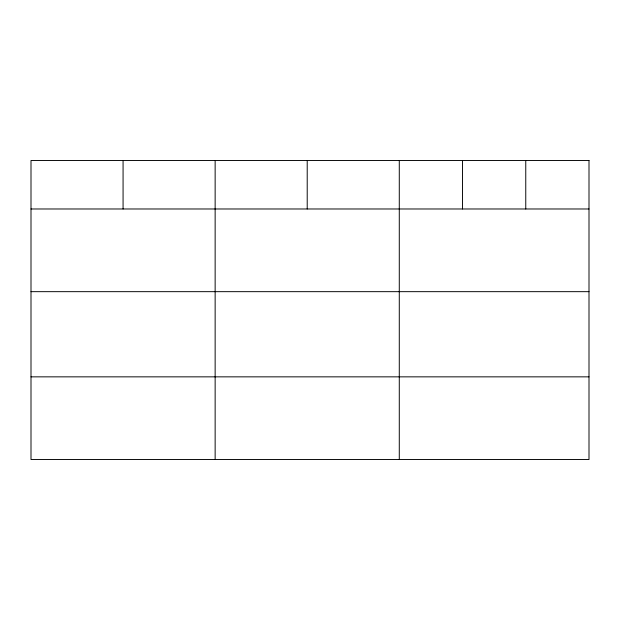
<?xml version="1.0" encoding="UTF-8"?>
<svg xmlns="http://www.w3.org/2000/svg" width="620" height="620" viewBox="0 0 620 620"><rect width="100%" height="100%" fill="white"/><g stroke="black" fill="none" stroke-linecap="round" stroke-linejoin="round"><path stroke-width="0.93" d="M31 208.979L589 208.979M31 291.663L589 291.663M31 376.851L589 376.851M525.76 160.472L525.76 208.979M462.52 160.472L462.52 208.979M399.28 160.472L399.28 459.529M307.21 160.472L307.21 208.979M215.14 160.472L215.14 459.529M123.07 160.472L123.07 208.979M589 160.472L31 160.472L31 459.529L589 459.529L589 160.472"/></g></svg>
